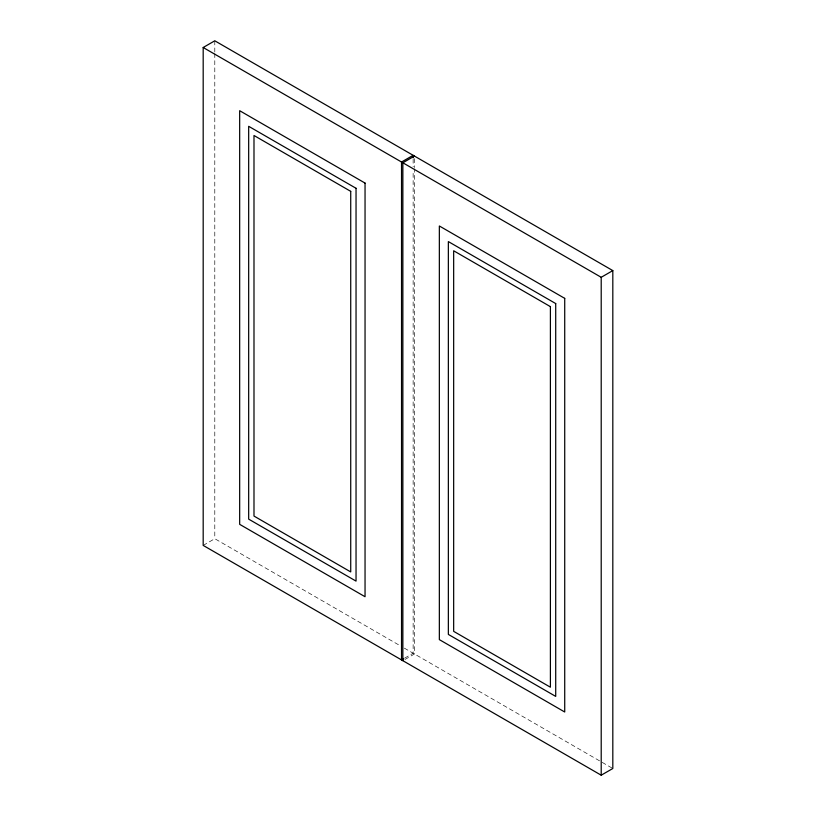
<?xml version="1.0" encoding="UTF-8"?>
<svg xmlns="http://www.w3.org/2000/svg" width="816" height="816" viewBox="0 0 816 816"><rect width="100%" height="100%" fill="white"/><g stroke="black" fill="none" stroke-linecap="round" stroke-linejoin="round"><path stroke-width="0.61" stroke-dasharray="4.08 3.06" d="M203.184 545.404L214.792 538.703L400.024 645.64M404.695 658.094L413.141 653.218L413.141 171.87M404.971 659.471L414.467 653.983L414.467 168.82M404.328 648.128L612.816 768.499M414.467 158.63L414.467 167.545M413.141 159.14L413.141 166.78M214.792 40.8L214.792 52.265M214.792 53.53L214.792 538.703"/><path stroke-width="1.22" d="M203.184 47.501L214.792 40.8L612.816 270.596L612.816 768.499L601.208 775.2L203.184 545.404L203.184 47.501L601.208 277.297L612.816 270.596M414.467 156.08L402.859 162.782L402.859 660.685M403.645 658.696L401.533 659.92L401.533 162.017L413.141 155.315L413.141 157.865M601.208 277.297L601.208 775.2M365.048 183.08L239.669 110.701L239.669 524.341L365.048 596.72L365.048 183.08M564.723 298.36L439.345 225.981L439.345 639.622L564.723 712.001L564.723 298.36M356.041 188.282L248.676 126.307L248.676 519.139L356.041 581.114L356.041 188.282M555.716 303.562L448.351 241.587L448.351 634.42L555.716 696.405L555.716 303.562M350.727 191.352L253.99 135.497L253.99 516.069L350.727 571.924L350.727 191.352M550.402 306.632L453.665 250.777L453.665 631.349L550.402 687.205L550.402 306.632"/></g></svg>
